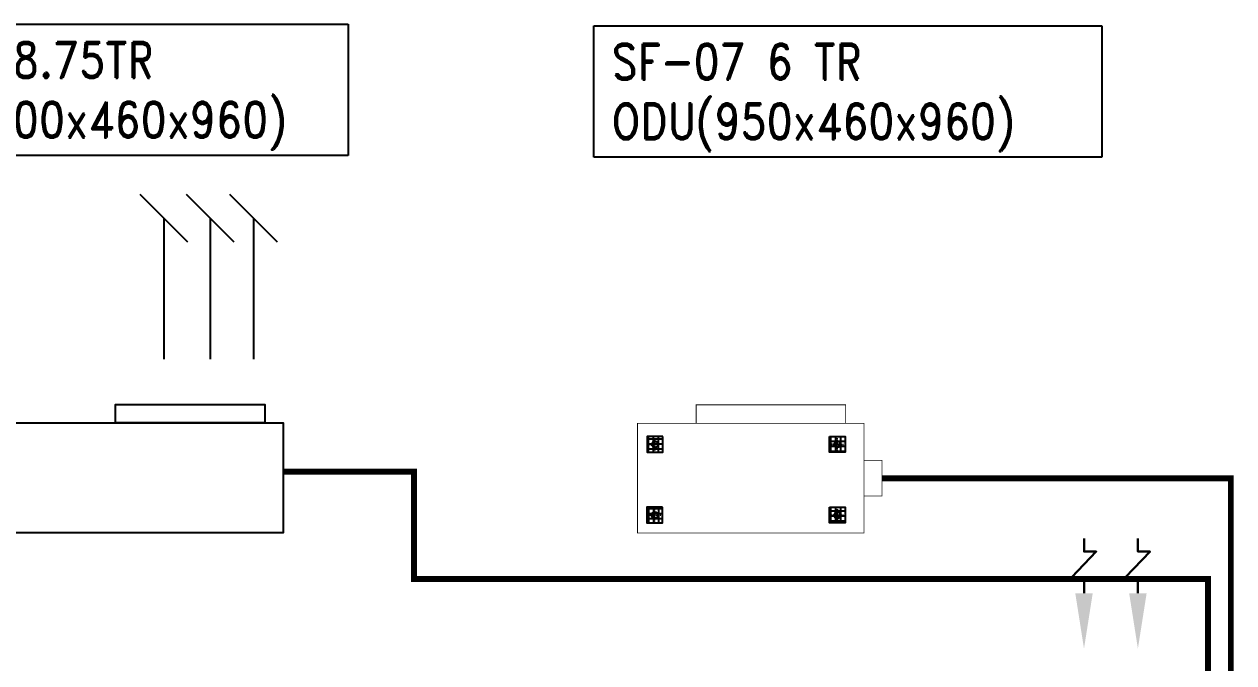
# Model space of a CAD drawing. Header units: millimetres. Extents: x -330573 to 5697, y 22061 to 198972.
# Drawn here: x -79740 to -74667, y 196297 to 198972 of the extents above; entities that cross this region are included whole.
import ezdxf

# ---------------------------------------------------------------- set-up
doc = ezdxf.new("R2010")
doc.units = ezdxf.units.MM
doc.linetypes.add('CENTER', pattern=[2, 1.25, -0.25, 0.25, -0.25])
for name, color, linetype, lineweight in [('-S-RUBBER PAD', 8, 'Continuous', 0), ('VL-AC-EQUIPMENT', 5, 'Continuous', 25), ('VL-AC-FA', 3, 'Continuous', 18), ('VL-AC-SA_TEXT_50', 7, 'Continuous', 25), ('VL-AC-VRF PIPE', 152, 'Continuous', 30)]:
    doc.layers.add(name, color=color, linetype=linetype, lineweight=lineweight)
doc.layers.add('HVAC Machine', color=5, linetype='Continuous')
doc.styles.get("Standard").update_dxf_attribs({"font": 'arial.ttf'})
doc.styles.add('VOLTAS - ROMAND', font='romand.shx', dxfattribs={"width": 0.85})
doc.dimstyles.new('Copy of STANDARD', dxfattribs={"dimtxt": 0.23, "dimasz": 0.1, "dimexe": 0.03, "dimexo": 0.03, "dimgap": 0.1, "dimtad": 0, "dimzin": 9, "dimdsep": 46, "dimtxsty": 'Standard', "dimblk1": 'OBLIQUE', "dimblk2": 'OBLIQUE', "dimsah": 1, "dimcen": 0, "dimdle": 0.1, "dimclrd": 256, "dimclre": 256, "dimclrt": 256, "dimazin": 0, "dimtm": 1e-09, "dimtfac": 0.15, "dimtofl": 0, "dimtmove": 2, "dimatfit": 3, "dimldrblk": 'OBLIQUE', "dimfxl": 1, "dimtolj": 1, "dimtzin": 0, "dimlwd": -1, "dimlwe": -1, "dimarcsym": 0})

# ---------------------------------------------------------------- blocks, each defined once
blk = doc.blocks.new('_Oblique')
at = {"color": 0, "linetype": 'ByBlock', "lineweight": -2}
blk.add_line((-0.5, -0.5), (0.5, 0.5), dxfattribs=at)
blk = doc.blocks.new('L')
at = {"layer": '-S-RUBBER PAD', "lineweight": -3}
h = blk.add_hatch(dxfattribs=at)
h.set_pattern_fill('NET', color=15, scale=5, style=0)
h.paths.add_polyline_path([(955753.6, 272876.5), (955753.6, 272926.5), (955703.6, 272926.5), (955703.6, 272876.5)])
at = {"layer": '-S-RUBBER PAD', "color": 15, "lineweight": -3}
blk.add_lwpolyline([(955703.6, 272926.5), (955753.6, 272926.5), (955753.6, 272876.5), (955703.6, 272876.5)], close=True, dxfattribs=at)
blk = doc.blocks.new('A$C0D6B1846')
at = {"layer": 'HVAC Machine'}
for points in [[(1122.9, 460), (496.3, 460), (496.3, 537.5), (1122.9, 537.5)], [(0, 460), (1200, 460), (1200, 0), (0, 0)]]:
    blk.add_lwpolyline(points, close=True, dxfattribs=at)
for points in [[(699.6, 1317.4), (699.6, 727.1)], [(893.9, 1317.4), (893.9, 727.1)], [(1075.8, 1317.4), (1075.8, 727.1)]]:
    blk.add_leader(points, dimstyle='Copy of STANDARD', override={"dimasz": 200, "dimgap": 0.1, "dimtad": 0, "dimzin": 1, "dimfxl": 140, "dimfxlon": 1, "dimarcsym": 1}, dxfattribs=at)

msp = doc.modelspace()

# ---------------------------------------------------------------- linework, layer by layer
at = {"layer": 'VL-AC-EQUIPMENT', "linetype": 'CENTER', "ltscale": 3}
for p, q in [((-77094.7, 197186, 0), (-77094.8, 197238.9, 0)), ((-76330, 197186, 0), (-76330, 197238.9, 0)), ((-77068.3, 197212.5, 0), (-77121.2, 197212.4, 0)), ((-76356.4, 197212.5, 0), (-76303.6, 197212.4, 0)), ((-77069.7, 196916.1, 0), (-77122.6, 196916, 0)), ((-77096.1, 196889.6, 0), (-77096.2, 196942.5, 0)), ((-76356.3, 196916.1, 0), (-76303.5, 196916, 0)), ((-76329.9, 196889.6, 0), (-76329.8, 196942.5, 0))]:
    msp.add_line(p, q, dxfattribs=at)
at = {"layer": 'VL-AC-EQUIPMENT', "const_width": 3.29}
msp.add_lwpolyline([(-76295.1, 197300.6), (-76295.1, 197378), (-76921.7, 197378), (-76921.7, 197300.6)], dxfattribs=at)
for points in [[(-76218, 197300.6), (-77167.9, 197300.6), (-77167.9, 196840.6), (-76217.9, 196840.6)], [(-76217.9, 197145.6), (-76217.9, 196995.6), (-76142.9, 196995.6), (-76142.9, 197145.5)]]:
    msp.add_lwpolyline(points, close=True, dxfattribs=at)
at = {"layer": 'VL-AC-EQUIPMENT'}
for centre in [(-77094.7, 197212.4, 0), (-76330, 197212.4, 0), (-77096.1, 196916, 0), (-76329.9, 196916, 0)]:
    msp.add_circle(centre, 13.3, dxfattribs=at)
at = {"layer": 'VL-AC-FA', "linetype": 'ByBlock', "lineweight": 30, "elevation": 0}
for points in [[(-75295.5, 196588.9), (-75295.5, 196656.4), (-75346.8, 196656.4), (-75244.2, 196763), (-75295.5, 196763), (-75295.5, 196818.1)], [(-75069.4, 196588.9), (-75069.4, 196656.4), (-75120.8, 196656.4), (-75018.1, 196763), (-75069.4, 196763), (-75069.4, 196818.1)]]:
    msp.add_lwpolyline(points, dxfattribs=at)
at = {"layer": 'VL-AC-FA', "linetype": 'ByBlock', "lineweight": 30}
for points in [[(-75258.9, 196588.9, 0), (-75295.5, 196356.4, 0), (-75332.1, 196588.9, 0)], [(-75032.8, 196588.9, 0), (-75069.5, 196356.4, 0), (-75106.1, 196588.9, 0)]]:
    msp.add_solid(points, dxfattribs=at)
at = {"layer": 'VL-AC-VRF PIPE', "const_width": 25}
for points in [[(-77231, 180586.2), (-77404.1, 180586.2), (-77404.1, 181046.3), (-74775.8, 181046.3), (-74775.8, 196647.7), (-78105.3, 196647.7), (-78105.3, 197097.5), (-78653.7, 197097.5)], [(-75553.2, 168889.9), (-75553.2, 168580.4), (-74679.8, 168580.4), (-74679.8, 197070.6), (-76142.9, 197070.6)]]:
    msp.add_lwpolyline(points, dxfattribs=at)

# ---------------------------------------------------------------- block references
at = {"layer": 'HVAC Machine'}
msp.add_blockref('A$C0D6B1846', (-79853.7, 196841.9), dxfattribs=at)
at = {"layer": 'VL-AC-EQUIPMENT', "yscale": 1.314285714285709, "zscale": 1.314285714285709}
for p, xscale, rotation in [((1179472.2, -159820.4, 0), -1.314285714285709, 0.074689276129698), ((-1332896.9, -159820.4, 0), 1.314285714285709, 359.92531072387), ((1179470.8, -160116.8, 0), -1.314285714285709, 0.074689276129698), ((-1332896.8, -160116.8, 0), 1.314285714285709, 359.92531072387)]:
    msp.add_blockref('L', p, dxfattribs=dict(at, xscale=xscale, rotation=rotation))

# ---------------------------------------------------------------- texts
at = {"layer": 'VL-AC-SA_TEXT_50', "char_height": 150, "width": 1980.786, "attachment_point": 5, "style": 'VOLTAS - ROMAND', "bg_fill": 19, "box_fill_scale": 1.5, "bg_fill_color": 256, "bg_fill_transparency": 0}
for s, insert in [('\\pxql;SF-06 8.75TR ODU(1200x460x960)', (-79447.3, 198672.4)), ('\\pxql;SF-07 6 TR \\PODU(950x460x960)', (-76286.1, 198665.6))]:
    msp.add_mtext(s, dxfattribs=dict(at, insert=insert))

doc.saveas('drawing.dxf')
